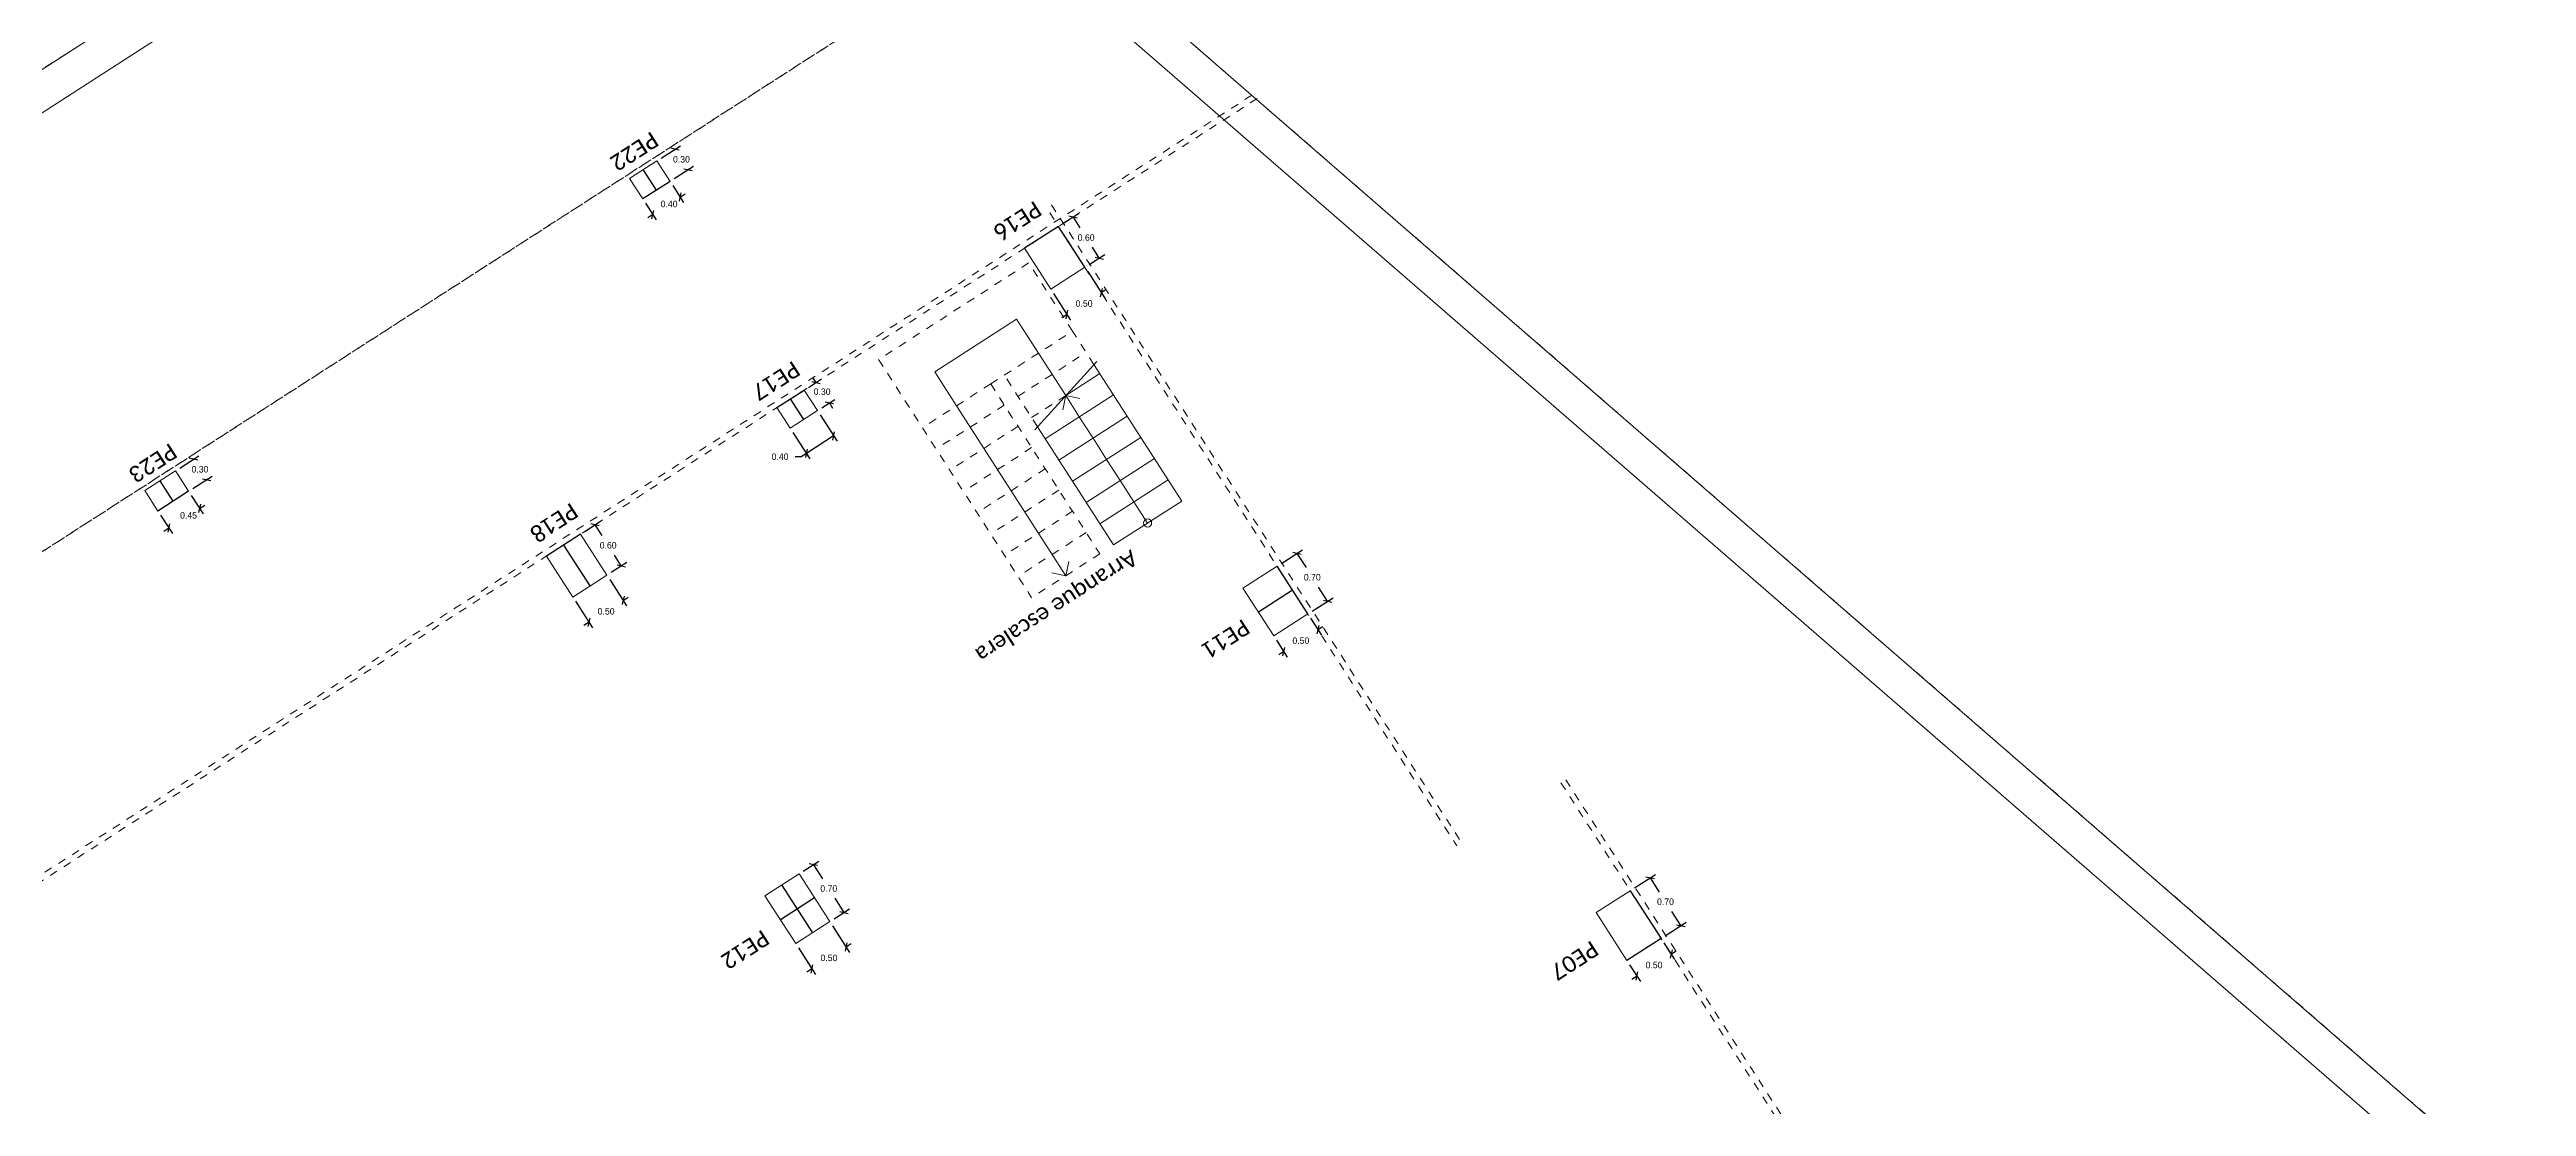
# Model space of a CAD drawing. Header units: metres. Extents: x 448 to 592, y 494 to 631.
# Drawn here: x 506.53 to 537.08, y 598.52 to 611.55 of the extents above; entities that cross this region are included whole.
import ezdxf

# ---------------------------------------------------------------- set-up
doc = ezdxf.new("R2010")
doc.units = ezdxf.units.M
doc.linetypes.add('Trazo general', pattern=[0.001875, 0.00125, -0.000625])
for name, color, linetype, lineweight, true_color in [('0-AR-TXT-1', 5, 'Continuous', 5, 0x0000ff), ('00-AUX-6', 5, 'Trazo general', 5, 0x0000ff), ('00-AUX-7', 7, 'Continuous', 25, 0xff8000)]:
    doc.layers.add(name, color=color, linetype=linetype, lineweight=lineweight, true_color=true_color)
for name, color, linetype, lineweight in [('0-AUX', 7, 'Continuous', 5), ('00-AUX-2', 7, 'Continuous', 5), ('1-AR-ESCALERA', 7, 'Continuous', 5), ('1-AR-ESCALERA-1', 7, 'Trazo general', 5), ('1-AR-PILARES', 7, 'Continuous', 5), ('1-AR-VISTA', 7, 'Continuous', 5), ('SECC_COTAS', 255, 'Continuous', 9)]:
    doc.layers.add(name, color=color, linetype=linetype, lineweight=lineweight)
doc.styles.add('Calibri', font='calibri.ttf', dxfattribs={"height": 0.2})
doc.dimstyles.get("Standard").update_dxf_attribs({"dimtxt": 0.18, "dimasz": 0.18, "dimexe": 0.18, "dimexo": 0.0625, "dimgap": 0.09, "dimtad": 0, "dimtih": 1, "dimtoh": 1, "dimzin": 0, "dimdsep": 46, "dimtxsty": 'Standard', "dimcen": 0.09, "dimadec": 0, "dimazin": 0, "dimtfac": 1, "dimtdec": 4, "dimtofl": 0, "dimtmove": 0, "dimatfit": 3, "dimfxl": 1, "dimtolj": 1, "dimtzin": 0, "dimarcsym": 0})

# ---------------------------------------------------------------- blocks, each defined once
blk = doc.blocks.new('_Oblique')
at = {"color": 0, "linetype": 'ByBlock', "lineweight": -2}
blk.add_line((-0.5, -0.5), (0.5, 0.5), dxfattribs=at)
blk = doc.blocks.new('*D541')
at = {"layer": 'Defpoints', "color": 0, "transparency": 16777216}
for p in [(508.243, 606.106), (507.864, 605.862), (508, 605.652)]:
    blk.add_point(p, dxfattribs=at)
at = {"layer": 'SECC_COTAS', "color": 0, "lineweight": -2, "transparency": 16777216}
for p, q in [((507.898, 605.81), (508.043, 605.584)), ((508.276, 606.053), (508.421, 605.828)), ((508.378, 605.895), (508.441, 605.936)), ((508, 605.652), (507.937, 605.611))]:
    blk.add_line(p, q, dxfattribs=at)
at = {"layer": 'SECC_COTAS', "color": 0, "lineweight": -2, "transparency": 16777216, "xscale": 0.075, "yscale": 0.075, "zscale": 0.075}
for p, rotation in [((508.378, 605.895), 212.7553275663366), ((508, 605.652), 32.75532756633655)]:
    blk.add_blockref('_Oblique', p, dxfattribs=dict(at, rotation=rotation))
at = {"layer": 'SECC_COTAS', "color": 0, "transparency": 16777216, "insert": (508.242, 605.808), "char_height": 0.08, "attachment_point": 5}
blk.add_mtext('\\A1;0.45', dxfattribs=at)
blk = doc.blocks.new('*D542')
at = {"layer": 'Defpoints', "color": 0, "transparency": 16777216}
for p in [(508.303, 606.501), (508.08, 606.358), (508.243, 606.106)]:
    blk.add_point(p, dxfattribs=at)
at = {"layer": 'SECC_COTAS', "color": 0, "lineweight": -2, "transparency": 16777216}
for p, q in [((508.133, 606.392), (508.37, 606.544)), ((508.303, 606.501), (508.306, 606.496)), ((508.295, 606.139), (508.533, 606.292)), ((508.465, 606.249), (508.461, 606.256))]:
    blk.add_line(p, q, dxfattribs=at)
at = {"layer": 'SECC_COTAS', "color": 0, "lineweight": -2, "transparency": 16777216, "xscale": 0.075, "yscale": 0.075, "zscale": 0.075}
for p, rotation in [((508.303, 606.501), 122.7553275663526), ((508.465, 606.249), 302.7553275663526)]:
    blk.add_blockref('_Oblique', p, dxfattribs=dict(at, rotation=rotation))
at = {"layer": 'SECC_COTAS', "color": 0, "transparency": 16777216, "insert": (508.383, 606.376), "char_height": 0.08, "attachment_point": 5}
blk.add_mtext('\\A1;0.30', dxfattribs=at)
blk = doc.blocks.new('*D543')
at = {"layer": 'Defpoints', "color": 0, "transparency": 16777216}
for p in [(514.18, 609.925), (513.844, 609.709), (513.968, 609.516)]:
    blk.add_point(p, dxfattribs=at)
at = {"layer": 'SECC_COTAS', "color": 0, "lineweight": -2, "transparency": 16777216}
for p, q in [((514.214, 609.873), (514.347, 609.665)), ((514.304, 609.732), (514.367, 609.773)), ((513.877, 609.656), (514.011, 609.449)), ((513.968, 609.516), (513.905, 609.475))]:
    blk.add_line(p, q, dxfattribs=at)
at = {"layer": 'SECC_COTAS', "color": 0, "lineweight": -2, "transparency": 16777216, "xscale": 0.075, "yscale": 0.075, "zscale": 0.075}
for p, rotation in [((514.304, 609.732), 212.7553275663683), ((513.968, 609.516), 32.75532756636831)]:
    blk.add_blockref('_Oblique', p, dxfattribs=dict(at, rotation=rotation))
at = {"layer": 'SECC_COTAS', "color": 0, "transparency": 16777216, "insert": (514.169, 609.646), "char_height": 0.08, "attachment_point": 5}
blk.add_mtext('\\A1;0.40', dxfattribs=at)
blk = doc.blocks.new('*D544')
at = {"layer": 'Defpoints', "color": 0, "transparency": 16777216}
for p in [(514.018, 610.178), (514.24, 610.321), (514.18, 609.925)]:
    blk.add_point(p, dxfattribs=at)
at = {"layer": 'SECC_COTAS', "color": 0, "lineweight": -2, "transparency": 16777216}
for p, q in [((514.07, 610.212), (514.308, 610.364)), ((514.233, 609.959), (514.47, 610.112)), ((514.24, 610.321), (514.244, 610.316)), ((514.403, 610.069), (514.398, 610.076))]:
    blk.add_line(p, q, dxfattribs=at)
at = {"layer": 'SECC_COTAS', "color": 0, "lineweight": -2, "transparency": 16777216, "xscale": 0.075, "yscale": 0.075, "zscale": 0.075}
for p, rotation in [((514.24, 610.321), 122.7553275663526), ((514.403, 610.069), 302.7553275663526)]:
    blk.add_blockref('_Oblique', p, dxfattribs=dict(at, rotation=rotation))
at = {"layer": 'SECC_COTAS', "color": 0, "transparency": 16777216, "insert": (514.321, 610.196), "char_height": 0.08, "attachment_point": 5}
blk.add_mtext('\\A1;0.30', dxfattribs=at)
blk = doc.blocks.new('*D595')
at = {"layer": 'Defpoints', "color": 0, "transparency": 16777216}
for p in [(526.402, 600.594), (525.982, 600.324), (526.106, 600.13)]:
    blk.add_point(p, dxfattribs=at)
at = {"layer": 'SECC_COTAS', "color": 0, "lineweight": -2, "transparency": 16777216}
for p, q in [((526.015, 600.271), (526.149, 600.063)), ((526.436, 600.542), (526.57, 600.334)), ((526.527, 600.401), (526.59, 600.441)), ((526.106, 600.13), (526.043, 600.09))]:
    blk.add_line(p, q, dxfattribs=at)
at = {"layer": 'SECC_COTAS', "color": 0, "lineweight": -2, "transparency": 16777216, "xscale": 0.075, "yscale": 0.075, "zscale": 0.075}
for p, rotation in [((526.527, 600.401), 212.7553275710534), ((526.106, 600.13), 32.7553275710535)]:
    blk.add_blockref('_Oblique', p, dxfattribs=dict(at, rotation=rotation))
at = {"layer": 'SECC_COTAS', "color": 0, "transparency": 16777216, "insert": (526.316, 600.266), "char_height": 0.08, "attachment_point": 5}
blk.add_mtext('\\A1;0.50', dxfattribs=at)
blk = doc.blocks.new('*D596')
at = {"layer": 'Defpoints', "color": 0, "transparency": 16777216}
for p in [(526.023, 601.183), (526.268, 601.34), (526.402, 600.594)]:
    blk.add_point(p, dxfattribs=at)
at = {"layer": 'SECC_COTAS', "color": 0, "lineweight": -2, "transparency": 16777216}
for p, q in [((526.076, 601.217), (526.335, 601.384)), ((526.268, 601.34), (526.38, 601.166)), ((526.646, 600.752), (526.534, 600.926)), ((526.455, 600.628), (526.714, 600.795))]:
    blk.add_line(p, q, dxfattribs=at)
at = {"layer": 'SECC_COTAS', "color": 0, "lineweight": -2, "transparency": 16777216, "xscale": 0.075, "yscale": 0.075, "zscale": 0.075}
for p, rotation in [((526.268, 601.34), 122.7553275663755), ((526.646, 600.752), 302.7553275663755)]:
    blk.add_blockref('_Oblique', p, dxfattribs=dict(at, rotation=rotation))
at = {"layer": 'SECC_COTAS', "color": 0, "transparency": 16777216, "insert": (526.457, 601.046), "char_height": 0.08, "attachment_point": 5}
blk.add_mtext('\\A1;0.70', dxfattribs=at)
blk = doc.blocks.new('*D597')
at = {"layer": 'Defpoints', "color": 0, "transparency": 16777216}
for p in [(519.297, 608.866), (518.877, 608.595), (519.077, 608.284)]:
    blk.add_point(p, dxfattribs=at)
at = {"layer": 'SECC_COTAS', "color": 0, "lineweight": -2, "transparency": 16777216}
for p, q in [((518.91, 608.542), (519.12, 608.216)), ((519.331, 608.813), (519.541, 608.487)), ((519.498, 608.554), (519.561, 608.595)), ((519.077, 608.284), (519.014, 608.243))]:
    blk.add_line(p, q, dxfattribs=at)
at = {"layer": 'SECC_COTAS', "color": 0, "lineweight": -2, "transparency": 16777216, "xscale": 0.075, "yscale": 0.075, "zscale": 0.075}
for p, rotation in [((519.498, 608.554), 212.7553275710534), ((519.077, 608.284), 32.7553275710535)]:
    blk.add_blockref('_Oblique', p, dxfattribs=dict(at, rotation=rotation))
at = {"layer": 'SECC_COTAS', "color": 0, "transparency": 16777216, "insert": (519.287, 608.419), "char_height": 0.08, "attachment_point": 5}
blk.add_mtext('\\A1;0.50', dxfattribs=at)
blk = doc.blocks.new('*D598')
at = {"layer": 'Defpoints', "color": 0, "transparency": 16777216}
for p in [(519.15, 609.484), (518.973, 609.37), (519.297, 608.866)]:
    blk.add_point(p, dxfattribs=at)
at = {"layer": 'SECC_COTAS', "color": 0, "lineweight": -2, "transparency": 16777216}
for p, q in [((519.025, 609.404), (519.217, 609.527)), ((519.15, 609.484), (519.235, 609.352)), ((519.35, 608.899), (519.542, 609.023)), ((519.474, 608.979), (519.389, 609.112))]:
    blk.add_line(p, q, dxfattribs=at)
at = {"layer": 'SECC_COTAS', "color": 0, "lineweight": -2, "transparency": 16777216, "xscale": 0.075, "yscale": 0.075, "zscale": 0.075}
for p, rotation in [((519.15, 609.484), 122.7553275663651), ((519.474, 608.979), 302.7553275663651)]:
    blk.add_blockref('_Oblique', p, dxfattribs=dict(at, rotation=rotation))
at = {"layer": 'SECC_COTAS', "color": 0, "transparency": 16777216, "insert": (519.312, 609.232), "char_height": 0.08, "attachment_point": 5}
blk.add_mtext('\\A1;0.60', dxfattribs=at)
blk = doc.blocks.new('*D599')
at = {"layer": 'Defpoints', "color": 0, "transparency": 16777216}
for p in [(515.998, 607.1), (515.662, 606.883), (515.862, 606.572)]:
    blk.add_point(p, dxfattribs=at)
at = {"layer": 'SECC_COTAS', "color": 0, "lineweight": -2, "transparency": 16777216}
for p, q in [((516.032, 607.047), (516.242, 606.721)), ((515.695, 606.831), (515.905, 606.505)), ((516.198, 606.788), (515.862, 606.572)), ((515.799, 606.531), (515.724, 606.531)), ((515.862, 606.572), (515.799, 606.531))]:
    blk.add_line(p, q, dxfattribs=at)
at = {"layer": 'SECC_COTAS', "color": 0, "lineweight": -2, "transparency": 16777216, "xscale": 0.075, "yscale": 0.075, "zscale": 0.075}
for p, rotation in [((516.198, 606.788), 32.75532756632722), ((515.862, 606.572), 212.7553275663272)]:
    blk.add_blockref('_Oblique', p, dxfattribs=dict(at, rotation=rotation))
at = {"layer": 'SECC_COTAS', "color": 0, "transparency": 16777216, "insert": (515.537, 606.531), "char_height": 0.08, "attachment_point": 5}
blk.add_mtext('\\A1;0.40', dxfattribs=at)
blk = doc.blocks.new('*D600')
at = {"layer": 'Defpoints', "color": 0, "transparency": 16777216}
for p in [(515.836, 607.352), (515.982, 607.446), (515.998, 607.1)]:
    blk.add_point(p, dxfattribs=at)
at = {"layer": 'SECC_COTAS', "color": 0, "lineweight": -2, "transparency": 16777216}
for p, q in [((515.888, 607.386), (516.05, 607.49)), ((515.982, 607.446), (515.942, 607.509)), ((516.051, 607.134), (516.212, 607.237)), ((516.145, 607.194), (516.185, 607.131))]:
    blk.add_line(p, q, dxfattribs=at)
at = {"layer": 'SECC_COTAS', "color": 0, "lineweight": -2, "transparency": 16777216, "xscale": 0.075, "yscale": 0.075, "zscale": 0.075}
for p, rotation in [((515.982, 607.446), 302.7553275663368), ((516.145, 607.194), 122.7553275663368)]:
    blk.add_blockref('_Oblique', p, dxfattribs=dict(at, rotation=rotation))
at = {"layer": 'SECC_COTAS', "color": 0, "transparency": 16777216, "insert": (516.056, 607.332), "char_height": 0.08, "attachment_point": 5}
blk.add_mtext('\\A1;0.30', dxfattribs=at)
blk = doc.blocks.new('*D601')
at = {"layer": 'Defpoints', "color": 0, "transparency": 16777216}
for p in [(513.402, 605.073), (512.981, 604.802), (513.182, 604.491)]:
    blk.add_point(p, dxfattribs=at)
at = {"layer": 'SECC_COTAS', "color": 0, "lineweight": -2, "transparency": 16777216}
for p, q in [((513.436, 605.02), (513.645, 604.694)), ((513.015, 604.75), (513.225, 604.424)), ((513.602, 604.761), (513.665, 604.802)), ((513.182, 604.491), (513.119, 604.45))]:
    blk.add_line(p, q, dxfattribs=at)
at = {"layer": 'SECC_COTAS', "color": 0, "lineweight": -2, "transparency": 16777216, "xscale": 0.075, "yscale": 0.075, "zscale": 0.075}
for p, rotation in [((513.182, 604.491), 32.7553275710535), ((513.602, 604.761), 212.7553275710534)]:
    blk.add_blockref('_Oblique', p, dxfattribs=dict(at, rotation=rotation))
at = {"layer": 'SECC_COTAS', "color": 0, "transparency": 16777216, "insert": (513.392, 604.626), "char_height": 0.08, "attachment_point": 5}
blk.add_mtext('\\A1;0.50', dxfattribs=at)
blk = doc.blocks.new('*D602')
at = {"layer": 'Defpoints', "color": 0, "transparency": 16777216}
for p in [(513.077, 605.577), (513.254, 605.691), (513.402, 605.073)]:
    blk.add_point(p, dxfattribs=at)
at = {"layer": 'SECC_COTAS', "color": 0, "lineweight": -2, "transparency": 16777216}
for p, q in [((513.13, 605.611), (513.322, 605.735)), ((513.254, 605.691), (513.339, 605.559)), ((513.454, 605.107), (513.646, 605.23)), ((513.579, 605.187), (513.494, 605.319))]:
    blk.add_line(p, q, dxfattribs=at)
at = {"layer": 'SECC_COTAS', "color": 0, "lineweight": -2, "transparency": 16777216, "xscale": 0.075, "yscale": 0.075, "zscale": 0.075}
for p, rotation in [((513.254, 605.691), 122.7553275663651), ((513.579, 605.187), 302.7553275663651)]:
    blk.add_blockref('_Oblique', p, dxfattribs=dict(at, rotation=rotation))
at = {"layer": 'SECC_COTAS', "color": 0, "transparency": 16777216, "insert": (513.417, 605.439), "char_height": 0.08, "attachment_point": 5}
blk.add_mtext('\\A1;0.60', dxfattribs=at)
blk = doc.blocks.new('*D603')
at = {"layer": 'Defpoints', "color": 0, "transparency": 16777216}
for p in [(516.15, 600.801), (515.73, 600.53), (515.93, 600.219)]:
    blk.add_point(p, dxfattribs=at)
at = {"layer": 'SECC_COTAS', "color": 0, "lineweight": -2, "transparency": 16777216}
for p, q in [((516.184, 600.748), (516.394, 600.422)), ((515.764, 600.477), (515.974, 600.151)), ((516.351, 600.489), (516.414, 600.53)), ((515.93, 600.219), (515.867, 600.178))]:
    blk.add_line(p, q, dxfattribs=at)
at = {"layer": 'SECC_COTAS', "color": 0, "lineweight": -2, "transparency": 16777216, "xscale": 0.075, "yscale": 0.075, "zscale": 0.075}
for p, rotation in [((515.93, 600.219), 32.7553275710535), ((516.351, 600.489), 212.7553275710534)]:
    blk.add_blockref('_Oblique', p, dxfattribs=dict(at, rotation=rotation))
at = {"layer": 'SECC_COTAS', "color": 0, "transparency": 16777216, "insert": (516.14, 600.354), "char_height": 0.08, "attachment_point": 5}
blk.add_mtext('\\A1;0.50', dxfattribs=at)
blk = doc.blocks.new('*D604')
at = {"layer": 'Defpoints', "color": 0, "transparency": 16777216}
for p in [(515.949, 601.503), (515.772, 601.389), (516.15, 600.801)]:
    blk.add_point(p, dxfattribs=at)
at = {"layer": 'SECC_COTAS', "color": 0, "lineweight": -2, "transparency": 16777216}
for p, q in [((515.824, 601.423), (516.016, 601.546)), ((515.949, 601.503), (516.061, 601.329)), ((516.203, 600.834), (516.395, 600.958)), ((516.327, 600.914), (516.215, 601.089))]:
    blk.add_line(p, q, dxfattribs=at)
at = {"layer": 'SECC_COTAS', "color": 0, "lineweight": -2, "transparency": 16777216, "xscale": 0.075, "yscale": 0.075, "zscale": 0.075}
for p, rotation in [((515.949, 601.503), 122.755327566357), ((516.327, 600.914), 302.755327566357)]:
    blk.add_blockref('_Oblique', p, dxfattribs=dict(at, rotation=rotation))
at = {"layer": 'SECC_COTAS', "color": 0, "transparency": 16777216, "insert": (516.138, 601.209), "char_height": 0.08, "attachment_point": 5}
blk.add_mtext('\\A1;0.70', dxfattribs=at)
blk = doc.blocks.new('*D609')
at = {"layer": 'Defpoints', "color": 0, "transparency": 16777216}
for p in [(522.046, 604.593), (521.625, 604.323), (521.75, 604.129)]:
    blk.add_point(p, dxfattribs=at)
at = {"layer": 'SECC_COTAS', "color": 0, "lineweight": -2, "transparency": 16777216}
for p, q in [((522.08, 604.541), (522.214, 604.332)), ((521.659, 604.27), (521.793, 604.062)), ((522.17, 604.4), (522.233, 604.44)), ((521.75, 604.129), (521.687, 604.089))]:
    blk.add_line(p, q, dxfattribs=at)
at = {"layer": 'SECC_COTAS', "color": 0, "lineweight": -2, "transparency": 16777216, "xscale": 0.075, "yscale": 0.075, "zscale": 0.075}
for p, rotation in [((522.17, 604.4), 212.7553275710534), ((521.75, 604.129), 32.7553275710535)]:
    blk.add_blockref('_Oblique', p, dxfattribs=dict(at, rotation=rotation))
at = {"layer": 'SECC_COTAS', "color": 0, "transparency": 16777216, "insert": (521.96, 604.264), "char_height": 0.08, "attachment_point": 5}
blk.add_mtext('\\A1;0.50', dxfattribs=at)
blk = doc.blocks.new('*D610')
at = {"layer": 'Defpoints', "color": 0, "transparency": 16777216}
for p in [(521.667, 605.182), (521.911, 605.339), (522.046, 604.593)]:
    blk.add_point(p, dxfattribs=at)
at = {"layer": 'SECC_COTAS', "color": 0, "lineweight": -2, "transparency": 16777216}
for p, q in [((521.72, 605.216), (521.979, 605.383)), ((521.911, 605.339), (522.024, 605.165)), ((522.29, 604.751), (522.178, 604.925)), ((522.098, 604.627), (522.357, 604.794))]:
    blk.add_line(p, q, dxfattribs=at)
at = {"layer": 'SECC_COTAS', "color": 0, "lineweight": -2, "transparency": 16777216, "xscale": 0.075, "yscale": 0.075, "zscale": 0.075}
for p, rotation in [((521.911, 605.339), 122.7553275663755), ((522.29, 604.751), 302.7553275663755)]:
    blk.add_blockref('_Oblique', p, dxfattribs=dict(at, rotation=rotation))
at = {"layer": 'SECC_COTAS', "color": 0, "transparency": 16777216, "insert": (522.101, 605.045), "char_height": 0.08, "attachment_point": 5}
blk.add_mtext('\\A1;0.70', dxfattribs=at)

msp = doc.modelspace()

# ---------------------------------------------------------------- linework, layer by layer
at = {"layer": '0-AUX'}
for p, q in [((518.453, 608.228), (517.444, 607.579)), ((518.723, 607.807), (518.453, 608.228)), ((519.06, 607.284), (518.723, 607.807)), ((517.444, 607.579), (517.714, 607.158)), ((517.714, 607.158), (519.061, 605.065)), ((519.06, 607.284), (519.023, 607.111)), ((519.228, 607.022), (519.06, 607.284)), ((519.06, 607.284), (519.233, 607.247)), ((519.397, 606.761), (519.228, 607.022)), ((519.565, 606.499), (519.397, 606.761)), ((519.733, 606.237), (519.565, 606.499)), ((519.902, 605.976), (519.733, 606.237)), ((520.07, 605.714), (519.902, 605.976)), ((519.061, 605.065), (519.098, 605.238)), ((519.061, 605.065), (518.888, 605.102))]:
    msp.add_line(p, q, dxfattribs=at)
msp.add_circle((520.07, 605.714), 0.05, dxfattribs=at)
at = {"layer": '00-AUX-2'}
for p, q in [((514.566, 616.536), (451.979, 576.27)), ((514.539, 615.984), (452.601, 576.135)), ((557.678, 579.474), (518.854, 613.155)), ((557.383, 579.134), (518.567, 612.808))]:
    msp.add_line(p, q, dxfattribs=at)
at = {"layer": '00-AUX-6'}
for p, q in [((451.979, 576.27), (514.566, 616.536)), ((558.034, 579.165), (518.854, 613.155)), ((518.083, 612.853), (454.448, 571.914)), ((518.318, 613.004), (454.684, 572.065)), ((521.354, 610.986), (456.491, 569.256)), ((521.421, 610.946), (470.826, 578.395)), ((518.864, 609.538), (523.885, 601.734)), ((518.885, 609.635), (523.944, 601.772)), ((525.168, 602.512), (529.443, 595.868)), ((525.227, 602.55), (529.502, 595.906))]:
    msp.add_line(p, q, dxfattribs=at)
at = {"layer": '00-AUX-7', "color": 1}
for p, q in [((514.012, 609.817), (513.849, 610.07)), ((514.18, 609.925), (513.844, 609.709)), ((518.973, 609.37), (518.552, 609.1)), ((519.297, 608.866), (518.973, 609.37)), ((515.499, 607.136), (515.836, 607.352)), ((515.83, 606.992), (515.667, 607.244)), ((508.243, 606.106), (507.864, 605.862)), ((508.053, 605.984), (507.891, 606.236)), ((513.077, 605.577), (512.657, 605.307)), ((512.867, 605.442), (513.192, 604.938)), ((522.046, 604.593), (521.667, 605.182)), ((521.856, 604.888), (521.436, 604.617)), ((515.94, 600.665), (515.561, 601.254)), ((526.023, 601.183), (526.402, 600.594)), ((515.961, 601.095), (515.541, 600.824)), ((526.402, 600.594), (525.982, 600.324))]:
    msp.add_line(p, q, dxfattribs=at)
at = {"layer": '1-AR-ESCALERA'}
for p, q in [((519.442, 607.704), (518.679, 606.864)), ((520.491, 605.985), (519.408, 607.667)), ((518.808, 606.752), (519.649, 607.293)), ((519.06, 607.284), (519.481, 607.555)), ((518.976, 606.49), (519.817, 607.031)), ((519.65, 605.444), (518.712, 606.901)), ((519.145, 606.229), (519.986, 606.77)), ((519.313, 605.967), (520.154, 606.508)), ((519.481, 605.705), (520.322, 606.246)), ((519.65, 605.444), (520.491, 605.985)), ((519.65, 605.444), (520.491, 605.985))]:
    msp.add_line(p, q, dxfattribs=at)
at = {"layer": '1-AR-ESCALERA-1'}
for p, q in [((518.603, 608.919), (516.753, 607.728)), ((519.144, 608.078), (518.603, 608.919)), ((518.303, 607.537), (519.144, 608.078)), ((518.303, 607.537), (519.144, 608.078)), ((519.408, 607.667), (519.144, 608.078)), ((516.753, 607.728), (517.294, 606.888)), ((518.471, 607.275), (519.312, 607.816)), ((518.135, 607.429), (517.294, 606.888)), ((518.135, 607.429), (517.294, 606.888)), ((518.135, 607.429), (518.303, 607.537)), ((518.135, 607.429), (519.481, 605.335)), ((518.712, 606.901), (518.303, 607.537)), ((518.303, 607.167), (517.462, 606.626)), ((518.64, 607.013), (519.06, 607.284)), ((517.294, 606.888), (518.64, 604.794)), ((518.471, 606.905), (517.63, 606.364)), ((518.64, 606.644), (517.799, 606.103)), ((518.808, 606.382), (517.967, 605.841)), ((518.976, 606.12), (518.135, 605.579)), ((519.145, 605.859), (518.304, 605.318)), ((519.313, 605.597), (518.472, 605.056)), ((519.481, 605.335), (518.64, 604.794))]:
    msp.add_line(p, q, dxfattribs=at)
at = {"layer": '1-AR-PILARES'}
for p, q in [((514.018, 610.178), (513.681, 609.961)), ((514.18, 609.925), (514.018, 610.178)), ((513.681, 609.961), (513.844, 609.709)), ((513.844, 609.709), (514.18, 609.925)), ((518.973, 609.37), (518.552, 609.1)), ((519.297, 608.866), (518.973, 609.37)), ((518.552, 609.1), (518.877, 608.595)), ((518.877, 608.595), (519.297, 608.866)), ((515.836, 607.352), (515.499, 607.136)), ((515.998, 607.1), (515.836, 607.352)), ((515.499, 607.136), (515.662, 606.883)), ((515.662, 606.883), (515.998, 607.1)), ((508.08, 606.358), (507.702, 606.114)), ((507.702, 606.114), (507.864, 605.862)), ((507.864, 605.862), (508.243, 606.106)), ((508.243, 606.106), (508.08, 606.358)), ((513.077, 605.577), (512.657, 605.307)), ((513.402, 605.073), (513.077, 605.577)), ((512.657, 605.307), (512.981, 604.802)), ((521.667, 605.182), (521.246, 604.911)), ((512.981, 604.802), (513.402, 605.073)), ((521.246, 604.911), (521.625, 604.323)), ((521.625, 604.323), (522.046, 604.593)), ((515.772, 601.389), (515.351, 601.119)), ((516.15, 600.801), (515.772, 601.389)), ((526.023, 601.183), (525.603, 600.913)), ((526.402, 600.594), (526.023, 601.183)), ((515.351, 601.119), (515.73, 600.53)), ((525.603, 600.913), (525.982, 600.324)), ((515.73, 600.53), (516.15, 600.801)), ((525.982, 600.324), (526.402, 600.594))]:
    msp.add_line(p, q, dxfattribs=at)
at = {"layer": '1-AR-VISTA'}
for p, q in [((514.539, 615.984), (452.601, 576.135)), ((557.745, 578.821), (518.579, 612.797))]:
    msp.add_line(p, q, dxfattribs=at)

# ---------------------------------------------------------------- dimensions: what is measured, and where the dimension line sits
at = {"layer": 'SECC_COTAS'}
for p1, p2, distance, picture, middle in [((519.297, 608.866), (518.877, 608.595), 0.37, '*D597', (519.287, 608.419)), ((513.402, 605.073), (512.981, 604.802), 0.37, '*D601', (513.392, 604.626)), ((522.046, 604.593), (521.625, 604.323), 0.23, '*D609', (521.96, 604.264)), ((516.15, 600.801), (515.772, 601.389), -0.211, '*D604', (516.138, 601.209)), ((516.15, 600.801), (515.73, 600.53), 0.37, '*D603', (516.14, 600.354)), ((526.402, 600.594), (525.982, 600.324), 0.23, '*D595', (526.316, 600.266))]:
    dim = msp.add_aligned_dim(p1=p1, p2=p2, distance=distance, dimstyle='Standard', override={"dimtxt": 0.08, "dimasz": 0.075, "dimexe": 0.08, "dimgap": 0.08, "dimblk1": 'Oblique', "dimblk2": 'Oblique', "dimsah": 1}, dxfattribs=at)
    dim.commit()
    dim.dimension.update_dxf_attribs({"geometry": picture, "text_midpoint": middle})
for base, p1, p2, picture, middle in [((521.911, 605.339), (522.046, 604.593), (521.667, 605.182), '*D610', (522.101, 605.045)), ((526.268, 601.34), (526.402, 600.594), (526.023, 601.183), '*D596', (526.457, 601.046))]:
    dim = msp.add_linear_dim(base=base, p1=p1, p2=p2, angle=122.7553, dimstyle='Standard', override={"dimtxt": 0.08, "dimasz": 0.075, "dimexe": 0.08, "dimgap": 0.08, "dimblk1": 'Oblique', "dimblk2": 'Oblique', "dimsah": 1}, dxfattribs=at)
    dim.commit()
    dim.dimension.update_dxf_attribs({"geometry": picture, "text_midpoint": middle, "dimtype": 161})

# ---------------------------------------------------------------- next in the draw order: texts
at = {"layer": '0-AR-TXT-1', "char_height": 0.2, "attachment_point": 1, "rotation": 212.7553, "style": 'Calibri', "bg_fill": 3, "box_fill_scale": 1.25, "bg_fill_color": 256, "bg_fill_true_color": 13158600, "bg_fill_transparency": 0}
for s, insert, width in [('PE22', (514.06, 610.379), 0.76962), ('PE16', (518.785, 609.524), 0.76962), ('PE17', (515.806, 607.552), 0.76962), ('PE23', (508.122, 606.538), 0.76962), ('PE18', (513.068, 605.804), 0.76962), ('Arranque escalera', (519.973, 605.224), 2.85401)]:
    msp.add_mtext(s, dxfattribs=dict(at, insert=insert, width=width))
at = {"layer": '0-AR-TXT-1', "color": 3, "char_height": 0.2, "width": 0.79367, "attachment_point": 1, "rotation": 212.7553, "style": 'Calibri', "bg_fill": 3, "box_fill_scale": 1.25, "bg_fill_color": 256, "bg_fill_true_color": 13158600, "bg_fill_transparency": 0}
for s, insert in [('PE11', (521.353, 604.371)), ('PE12', (515.427, 600.541)), ('PE07', (525.653, 600.406))]:
    msp.add_mtext(s, dxfattribs=dict(at, insert=insert))

# ---------------------------------------------------------------- next in the draw order: dimensions: what is measured, and where the dimension line sits
at = {"layer": 'SECC_COTAS'}
for base, p1, p2, angle, picture, middle in [((514.24, 610.321), (514.18, 609.925), (514.018, 610.178), 122.7553, '*D544', (514.321, 610.196)), ((513.968, 609.516), (514.18, 609.925), (513.844, 609.709), 212.7553, '*D543', (514.169, 609.646)), ((515.982, 607.446), (515.998, 607.1), (515.836, 607.352), 122.7553, '*D600', (516.056, 607.332)), ((508.303, 606.501), (508.243, 606.106), (508.08, 606.358), 122.7553, '*D542', (508.383, 606.376)), ((508, 605.652), (508.243, 606.106), (507.864, 605.862), 212.7553, '*D541', (508.242, 605.808))]:
    dim = msp.add_linear_dim(base=base, p1=p1, p2=p2, angle=angle, dimstyle='Standard', override={"dimtxt": 0.08, "dimasz": 0.075, "dimexe": 0.08, "dimgap": 0.08, "dimblk1": 'Oblique', "dimblk2": 'Oblique', "dimsah": 1}, dxfattribs=at)
    dim.commit()
    dim.dimension.update_dxf_attribs({"geometry": picture, "text_midpoint": middle, "dimtype": 161})
for p1, p2, distance, picture, middle in [((519.297, 608.866), (518.973, 609.37), -0.211, '*D598', (519.312, 609.232)), ((515.998, 607.1), (515.662, 606.883), 0.37, '*D599', (515.537, 606.531)), ((513.402, 605.073), (513.077, 605.577), -0.211, '*D602', (513.417, 605.439))]:
    dim = msp.add_aligned_dim(p1=p1, p2=p2, distance=distance, dimstyle='Standard', override={"dimtxt": 0.08, "dimasz": 0.075, "dimexe": 0.08, "dimgap": 0.08, "dimblk1": 'Oblique', "dimblk2": 'Oblique', "dimsah": 1}, dxfattribs=at)
    dim.commit()
    dim.dimension.update_dxf_attribs({"geometry": picture, "text_midpoint": middle})

doc.saveas('drawing.dxf')
